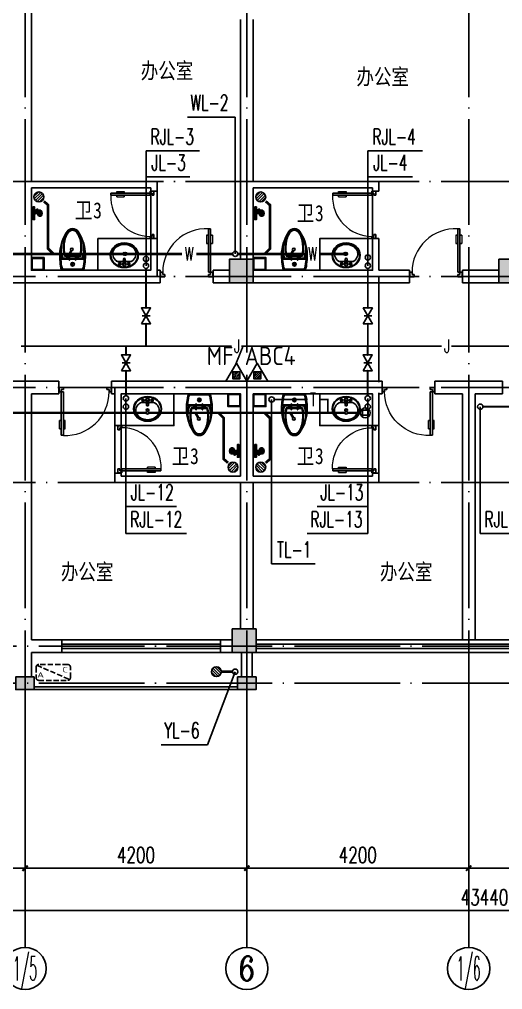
# Model space of a CAD drawing. Extents: x -216126 to 1846968, y -229642 to 543368.
# Drawn here: x 403890 to 413039, y 308683 to 327053 of the extents above; entities that cross this region are included whole.
import ezdxf
from ezdxf.enums import TextEntityAlignment as Align

# ---------------------------------------------------------------- set-up
doc = ezdxf.new("R2010")
doc.units = 0
doc.header["$LTSCALE"] = 1000
doc.header["$MEASUREMENT"] = 0
doc.linetypes.add('DASH', pattern=[0.35, 0.25, -0.1])
doc.linetypes.add('DOTE', pattern=[2.42, 2, -0.2, 0.02, -0.2])
doc.layers.get('Defpoints').update_dxf_attribs({"color": 250})
for name, color, linetype in [('AXIS', 171, 'Continuous'), ('AXIS_TEXT', 7, 'Continuous'), ('COLUMN', 9, 'Continuous'), ('DIM_污水', 3, 'Continuous'), ('DIM_热给水', 3, 'Continuous'), ('DIM_给水', 3, 'Continuous'), ('DIM_通气', 3, 'Continuous'), ('DIM_雨水', 3, 'Continuous'), ('DOTE', 8, 'DOTE'), ('EQUIP_地漏', 7, 'Continuous'), ('EQUIP_污水', 7, 'Continuous'), ('EQUIP_消防', 7, 'Continuous'), ('PIPE-污水', 2, 'Continuous'), ('PIPE-热给水', 5, 'Continuous'), ('PIPE-给水', 3, 'Continuous'), ('PIPE-通气', 3, 'Continuous'), ('PIPE-雨水', 4, 'Continuous'), ('PM洁具与厨具', 8, 'Continuous'), ('PUB_HATCH', 8, 'Continuous'), ('PUB_TEXT', 7, 'Continuous'), ('S_WALL', 9, 'Continuous'), ('TEXT_污水', 7, 'Continuous'), ('TEXT_消防', 7, 'Continuous'), ('TEXT_给水', 7, 'Continuous'), ('TEXT_通气', 7, 'Continuous'), ('TWT_TEXT', 7, 'Continuous'), ('VALVE_给水', 7, 'Continuous'), ('VPIPE-污水', 2, 'Continuous'), ('VPIPE-热给水', 5, 'Continuous'), ('VPIPE-给水', 3, 'Continuous'), ('VPIPE-通气', 3, 'Continuous'), ('VPIPE-雨水', 4, 'Continuous'), ('WALL', 9, 'Continuous'), ('WINDOW', 8, 'Continuous'), ('室外线条', 151, 'Continuous'), ('空调', 200, 'Continuous')]:
    doc.layers.add(name, color=color, linetype=linetype)
doc.styles.add('_TCH_AXIS', font='COMPLEX', dxfattribs={"bigfont": 'GBCBIG'})
doc.styles.add('_TCH_DIM_T3', font='SIMPLEX', dxfattribs={"width": 0.705882, "bigfont": 'GBCBIG'})
doc.styles.add('_TWT_PIPETEXT', font='COMPLEX', dxfattribs={"width": 0.8, "height": 2.5, "bigfont": 'HZTXT'})
doc.styles.add('_TWT_SERIAL', font='COMPLEX', dxfattribs={"width": 0.8, "height": 3, "bigfont": 'HZTXT'})
doc.styles.add('COMPLEX', font='COMPLEX')
doc.styles.add('HZTXT', font='tssdeng.shx', dxfattribs={"width": 0.7, "bigfont": 'hztxt.shx'})
doc.styles.get("Standard").update_dxf_attribs({"font": 'gbenor.shx', "bigfont": 'gbcbig.shx'})
doc.styles.add('宋体', font='', dxfattribs={"width": 0.8})
doc.styles.get('宋体').set_extended_font_data('SimSun')
doc.dimstyles.new('_TCH_ARCH&&100', dxfattribs={"dimtxt": 297.5, "dimasz": 100, "dimexe": 250, "dimexo": 300, "dimgap": 100, "dimtad": 1, "dimdec": 0, "dimzin": 0, "dimdsep": 46, "dimtxsty": '_TCH_DIM_T3', "dimblk": 'ARCHTICK', "dimcen": 0.09, "dimclrt": 7, "dimazin": 2, "dimtfac": 1, "dimtdec": 0, "dimtix": 1, "dimtmove": 2, "dimatfit": 3, "dimfxl": 0, "dimtolj": 1, "dimtzin": 0, "dimarcsym": 0})

# ---------------------------------------------------------------- blocks, each defined once
blk = doc.blocks.new('卫生间排气道-BPW6-w')
at = {"layer": 'PM洁具与厨具'}
for points in [[(120, 0), (120, -240), (-120, -240), (-120, 0)], [(105, -25), (95, -15), (-95, -15), (-105, -25), (-105, -215), (-95, -225), (95, -225), (105, -215)]]:
    blk.add_lwpolyline(points, close=True, dxfattribs=at)
blk = doc.blocks.new('A$C180E387A')
at = {"layer": '空调', "linetype": 'DASH', "ltscale": 0.4}
blk.add_line((15, 285), (635, 15), dxfattribs=at)
blk.add_lwpolyline([(50, 0), (600, 0, 0.414214), (650, 50), (650, 250, 0.414214), (600, 300), (50, 300, 0.414214), (0, 250), (0, 50, 0.414214)], format="xyb", close=True, dxfattribs=at)
at = {"layer": '空调', "style": 'HZTXT', "width": 1.428571}
for s, text_generation_flag, p in [('C', 6, (500, 150)), ('A', 4, (150, 50))]:
    blk.add_text(s, height=105, rotation=180, dxfattribs=dict(at, text_generation_flag=text_generation_flag)).set_placement(p)
blk = doc.blocks.new('洗脸盆-470x530')
at = {"layer": 'PM洁具与厨具', "color": 11}
for p, q in [((-12, -60), (-8, -150)), ((12, -60), (8, -150))]:
    blk.add_line(p, q, dxfattribs=at)
at = {"layer": 'PM洁具与厨具', "color": 130}
for points in [[(-115, -115, 0.156075), (-145, -124)], [(145, -124, 0.156075), (115, -115), (23, -115)]]:
    blk.add_lwpolyline(points, format="xyb", dxfattribs=at)
blk.add_lwpolyline([(-23, -115), (-115, -115)], dxfattribs=at)
at = {"layer": 'PM洁具与厨具', "color": 11}
blk.add_lwpolyline([(30, -60, 1), (-30, -60), (-17, -165, 0.862374), (17, -165)], format="xyb", close=True, dxfattribs=at)
for centre, radius in [((-85, -70), 22.5), ((-85, -70), 17.5), ((85, -70), 22.5), ((85, -70), 17.5), ((0, -260), 25), ((0, -260), 20)]:
    blk.add_circle(centre, radius, dxfattribs=at)
at = {"layer": 'PM洁具与厨具'}
blk.add_ellipse((0, -235), major_axis=(265, 0), ratio=0.886792, dxfattribs=at)
at = {"layer": 'PM洁具与厨具', "color": 11}
blk.add_ellipse((0, -235), major_axis=(255, 0), ratio=0.882353, dxfattribs=at)
at = {"layer": 'PM洁具与厨具', "color": 130}
blk.add_ellipse((0, -260), major_axis=(220, 0), ratio=0.818182, start_param=2.287513, end_param=7.137266, dxfattribs=at)
blk = doc.blocks.new('坐便器-480x790')
at = {"layer": 'PM洁具与厨具', "color": 11}
for p, q in [((-1, -80), (-1, -150)), ((1, -80), (1, -150)), ((-110, -265), (-110, -230)), ((-100, -265), (-100, -230)), ((-90, -265), (-90, -230)), ((90, -265), (90, -230)), ((100, -265), (100, -230)), ((110, -265), (110, -230))]:
    blk.add_line(p, q, dxfattribs=at)
at = {"layer": 'PM洁具与厨具', "color": 130}
blk.add_line((-154, -265), (154, -265), dxfattribs=at)
at = {"layer": 'PM洁具与厨具', "color": 8}
for p, q in [((-146, -275), (146, -275)), ((-143, -280), (143, -280))]:
    blk.add_line(p, q, dxfattribs=at)
at = {"layer": 'PM洁具与厨具'}
for points in [[(105, -733, 0.116498), (241, -356, 0.067215), (219, -40, 0.353588), (170, 0), (-170, 0, 0.353588), (-219, -40, 0.067215), (-241, -356, 0.116498), (-105, -733, 0.53931), (105, -733)], [(-241, -203, 0.433445), (-216, -230), (216, -230, 0.433445), (241, -203)]]:
    blk.add_lwpolyline(points, format="xyb", dxfattribs=at)
at = {"layer": 'PM洁具与厨具', "color": 130}
for points in [[(227, -204, -0.435336), (217, -215), (-217, -215, -0.435336), (-227, -204, -0.034952), (-204, -43, -0.353588), (-170, -15), (170, -15, -0.353588), (204, -43, -0.034952)], [(222, -205, -0.435336), (217, -210), (-217, -210, -0.435336), (-222, -205, -0.034952), (-199, -44, -0.353588), (-170, -20), (170, -20, -0.353588), (199, -44, -0.034952)]]:
    blk.add_lwpolyline(points, format="xyb", close=True, dxfattribs=at)
at = {"layer": 'PM洁具与厨具'}
for points in [[(-62, -192), (-57, -192), (-57, -302), (-62, -302)], [(63, -192), (58, -192), (58, -302), (63, -302)]]:
    blk.add_lwpolyline(points, close=True, dxfattribs=at)
at = {"layer": 'PM洁具与厨具', "color": 11}
blk.add_circle((0, -115), 35, dxfattribs=at)
at = {"layer": 'PM洁具与厨具'}
for centre, radius, start, end in [((272, -378), 499, 162.7765, 194.5487), ((305, -405), 520, 160.3502, 198.1465), ((-305, -405), 520, 341.8535, 19.6498), ((-272, -378), 499, 345.4513, 17.2235)]:
    blk.add_arc(centre, radius, start, end, dxfattribs=at)
at = {"layer": 'PM洁具与厨具', "color": 130}
blk.add_ellipse((0, -430), major_axis=(0, 345), ratio=0.507246, start_param=1.072123, end_param=5.211062, dxfattribs=at)
at = {"layer": 'PM洁具与厨具', "color": 8}
for major_axis, ratio, start_param, end_param in [((0, 335), 0.492537, 1.089773, 5.193412), ((0, 330), 0.484848, 1.098934, 5.184251)]:
    blk.add_ellipse((0, -430), major_axis=major_axis, ratio=ratio, start_param=start_param, end_param=end_param, dxfattribs=at)
blk = doc.blocks.new('花洒组合-L345')
at = {"layer": 'PM洁具与厨具', "color": 120}
for p, q in [((-55, -171), (-55, -151)), ((-30, -151), (-30, -141)), ((62, -107), (23, -68)), ((30, -151), (30, -141)), ((55, -171), (55, -151))]:
    blk.add_line(p, q, dxfattribs=at)
for points in [[(-50, 0), (-100, 0), (-100, -15), (-50, -15)], [(50, 0), (100, 0), (100, -15), (50, -15)], [(-2, -75), (2, -75), (2, -100), (-2, -100)]]:
    blk.add_lwpolyline(points, close=True, dxfattribs=at)
for points in [[(-18, -60), (-120, -60), (-120, -30), (-88, -30)], [(-62, -30), (-13, -30)], [(18, -30), (62, -30)], [(88, -30), (120, -30), (120, -60), (42, -60)]]:
    blk.add_lwpolyline(points, dxfattribs=at)
for points in [[(-62, -15), (-88, -15), (-88, -30, 1), (-62, -30)], [(8, -130, -1), (-8, -130), (-8, -45, -1), (8, -45)], [(-2, -45, -1), (2, -45), (2, -75), (-2, -75)], [(62, -15), (88, -15), (88, -30, -1), (62, -30)]]:
    blk.add_lwpolyline(points, format="xyb", close=True, dxfattribs=at)
blk.add_lwpolyline([(8, -81), (62, -124, 0.8), (79, -107), (18, -30, 0.441557), (-12, -29), (-16, -33, 0.441557), (-15, -63), (-8, -69)], format="xyb", dxfattribs=at)
for centre, radius, start, end in [((0, -45), 15, 300, 240), ((0, -120), 7.5, 180, 0), ((0, -136), 5, 180, 0)]:
    blk.add_arc(centre, radius, start, end, dxfattribs=at)
for centre, major_axis, ratio, start_param, end_param in [((0, -151), (-55, 0), 0.636364, 4.849179, 10.858784), ((0, -171), (-55, 0), 0.636364, 0, 3.141593), ((0, -151), (-40, 0), 0.5, 5.35589, 10.352073), ((0, -151), (-35, 0), 0.428571, 5.742086, 9.965877), ((0, -141), (-30, 0), 0.333333, 4.963191, 10.744772), ((0, -151), (-30, 0), 0.333333, 0, 3.141593), ((0, -141), (-25, 0), 0.2, 4.913705, 10.794258)]:
    blk.add_ellipse(centre, major_axis=major_axis, ratio=ratio, start_param=start_param, end_param=end_param, dxfattribs=at)
blk = doc.blocks.new('A$C7A050CD1')
at = {"layer": 'PM洁具与厨具', "rotation": 270}
blk.add_blockref('花洒组合-L345', (0, 0), dxfattribs=at)
blk = doc.blocks.new('$TwtSys$00000546')
h = blk.add_hatch()
h.set_pattern_fill('ANSI31', color=256, scale=200, style=0)
h.set_pattern_definition([(45, (-38543.802, -6670.83), (-17.67767, 17.67767), [])])
h.paths.add_polyline_path([(-65, 174), (65, 174), (65, 44), (-65, 44)])
for points in [[(0, 344), (-198, 0), (198, 0)], [(-65, 174), (65, 174), (65, 44), (-65, 44)]]:
    blk.add_lwpolyline(points, close=True)
blk = doc.blocks.new('$DorLib2D$00000009')
at = {"lineweight": 13}
for p, q in [((0.378, 0.782), (0.378, 0.624)), ((0.489, 0.782), (0.489, 0.624))]:
    blk.add_line(p, q, dxfattribs=at)
for p, q in [((0.413, 0.782), (0.378, 0.782)), ((0.413, 0.905), (0.413, 0.081)), ((0.454, 0.905), (0.413, 0.905)), ((0.454, 0.081), (0.454, 0.905)), ((0.489, 0.782), (0.454, 0.782)), ((0.413, 0.624), (0.378, 0.624)), ((0.489, 0.624), (0.454, 0.624)), ((-0.494, 0.081), (-0.453, 0.081)), ((-0.494, -0.002), (-0.494, 0.081)), ((-0.453, 0.081), (-0.453, 0.039)), ((-0.453, 0.039), (-0.412, 0.039)), ((-0.412, 0.039), (-0.412, -0.002)), ((0.413, 0.081), (0.454, 0.081)), ((0.454, 0.039), (0.413, 0.039)), ((0.413, 0.039), (0.413, -0.002)), ((0.495, 0.081), (0.454, 0.081)), ((0.454, 0.081), (0.454, 0.039)), ((0.495, -0.002), (0.495, 0.081)), ((-0.494, -0.002), (-0.494, -0.002)), ((-0.412, -0.002), (-0.494, -0.002)), ((0.413, -0.002), (0.495, -0.002)), ((0.495, -0.002), (0.495, -0.002))]:
    blk.add_line(p, q)
blk.add_arc((0.372, 0.082), 0.825, 87.134, 180.0717, dxfattribs=at)
blk = doc.blocks.new('$WINLIB2D$00000001')
at = {"color": 0}
for points in [[(-0.5, 0.5), (-0.5, -0.5)], [(-0.5, 0.5), (0.5, 0.5)], [(0.5, -0.5), (0.5, 0.5)], [(0.5, 0.1667), (-0.5, 0.1667)], [(0.5, -0.1667), (-0.5, -0.1667)], [(-0.5, -0.5), (0.5, -0.5)]]:
    blk.add_lwpolyline(points, dxfattribs=at)
blk = doc.blocks.new('$TCHSYS$WIN2D')
for p, q in [((-0.5, 0.5), (0.5, 0.5)), ((-0.5, 0.5), (-0.5, -0.5)), ((0.5, 0.5), (0.5, -0.5)), ((0.5, 0.1667), (-0.5, 0.1667)), ((0.5, -0.1667), (-0.5, -0.1667)), ((-0.5, -0.5), (0.5, -0.5))]:
    blk.add_line(p, q)
blk = doc.blocks.new('_FZH')
blk.add_lwpolyline([(-0.5, -0.5), (0.5, -0.5), (0.5, 0.5), (-0.5, 0.5)], close=True)
at = {"layer": 'PUB_HATCH'}
blk.add_solid([(-0.5, -0.5), (0.5, -0.5), (-0.5, 0.5), (0.5, 0.5)], dxfattribs=at)
blk = doc.blocks.new('_AXISO')
blk.add_circle((0, 0), 0.5)
at = {"layer": 'AXIS_TEXT', "style": 'COMPLEX', "width": 1.041667}
blk.add_attdef('A', text='', height=0.56, dxfattribs=at).set_placement((-0.25, -0.28), (0.25, -0.28), align=Align.FIT)
blk = doc.blocks.new('_ArchTick')
at = {"color": 0, "linetype": 'ByBlock', "const_width": 0.4}
blk.add_lwpolyline([(-0.5, -0.5), (0.5, 0.5)], dxfattribs=at)
blk = doc.blocks.new('*D411')
at = {"layer": 'AXIS', "color": 0, "lineweight": -2}
for p, q in [((390977, 313183), (390977, 309933)), ((434417, 313183), (434417, 309933)), ((390977, 310183), (434417, 310183))]:
    blk.add_line(p, q, dxfattribs=at)
at = {"layer": 'Defpoints', "color": 0}
for p in [(390977, 313483), (434417, 313483), (434417, 310183)]:
    blk.add_point(p, dxfattribs=at)
at = {"layer": 'AXIS', "color": 0, "lineweight": -2, "xscale": 100, "yscale": 100, "zscale": 100, "rotation": 180}
blk.add_blockref('_ArchTick', (390977, 310183), dxfattribs=at)
at = {"layer": 'AXIS', "color": 0, "lineweight": -2, "xscale": 100, "yscale": 100, "zscale": 100}
blk.add_blockref('_ArchTick', (434417, 310183), dxfattribs=at)
at = {"layer": 'AXIS', "color": 7, "insert": (412697, 310432), "char_height": 297.5, "attachment_point": 5, "style": '_TCH_DIM_T3'}
blk.add_mtext('\\A1;43440', dxfattribs=at)
blk = doc.blocks.new('*D416')
at = {"layer": 'AXIS', "color": 0, "lineweight": -2}
for p, q in [((399797, 313183), (399797, 310733)), ((403997, 313183), (403997, 310733)), ((399797, 310983), (403997, 310983))]:
    blk.add_line(p, q, dxfattribs=at)
at = {"layer": 'Defpoints', "color": 0}
for p in [(399797, 313483), (403997, 313483), (403997, 310983)]:
    blk.add_point(p, dxfattribs=at)
at = {"layer": 'AXIS', "color": 0, "lineweight": -2, "xscale": 100, "yscale": 100, "zscale": 100, "rotation": 180}
blk.add_blockref('_ArchTick', (399797, 310983), dxfattribs=at)
at = {"layer": 'AXIS', "color": 0, "lineweight": -2, "xscale": 100, "yscale": 100, "zscale": 100}
blk.add_blockref('_ArchTick', (403997, 310983), dxfattribs=at)
at = {"layer": 'AXIS', "color": 7, "insert": (401897, 311232), "char_height": 297.5, "attachment_point": 5, "style": '_TCH_DIM_T3'}
blk.add_mtext('\\A1;4200', dxfattribs=at)
blk = doc.blocks.new('*D417')
at = {"layer": 'AXIS', "color": 0, "lineweight": -2}
for p, q in [((403997, 313183), (403997, 310733)), ((408197, 313183), (408197, 310733)), ((403997, 310983), (408197, 310983))]:
    blk.add_line(p, q, dxfattribs=at)
at = {"layer": 'Defpoints', "color": 0}
for p in [(403997, 313483), (408197, 313483), (408197, 310983)]:
    blk.add_point(p, dxfattribs=at)
at = {"layer": 'AXIS', "color": 0, "lineweight": -2, "xscale": 100, "yscale": 100, "zscale": 100, "rotation": 180}
blk.add_blockref('_ArchTick', (403997, 310983), dxfattribs=at)
at = {"layer": 'AXIS', "color": 0, "lineweight": -2, "xscale": 100, "yscale": 100, "zscale": 100}
blk.add_blockref('_ArchTick', (408197, 310983), dxfattribs=at)
at = {"layer": 'AXIS', "color": 7, "insert": (406097, 311232), "char_height": 297.5, "attachment_point": 5, "style": '_TCH_DIM_T3'}
blk.add_mtext('\\A1;4200', dxfattribs=at)
blk = doc.blocks.new('*D418')
at = {"layer": 'AXIS', "color": 0, "lineweight": -2}
for p, q in [((408197, 313183), (408197, 310733)), ((412397, 313183), (412397, 310733)), ((408197, 310983), (412397, 310983))]:
    blk.add_line(p, q, dxfattribs=at)
at = {"layer": 'Defpoints', "color": 0}
for p in [(408197, 313483), (412397, 313483), (412397, 310983)]:
    blk.add_point(p, dxfattribs=at)
at = {"layer": 'AXIS', "color": 0, "lineweight": -2, "xscale": 100, "yscale": 100, "zscale": 100, "rotation": 180}
blk.add_blockref('_ArchTick', (408197, 310983), dxfattribs=at)
at = {"layer": 'AXIS', "color": 0, "lineweight": -2, "xscale": 100, "yscale": 100, "zscale": 100}
blk.add_blockref('_ArchTick', (412397, 310983), dxfattribs=at)
at = {"layer": 'AXIS', "color": 7, "insert": (410297, 311232), "char_height": 297.5, "attachment_point": 5, "style": '_TCH_DIM_T3'}
blk.add_mtext('\\A1;4200', dxfattribs=at)
blk = doc.blocks.new('*D419')
at = {"layer": 'AXIS', "color": 0, "lineweight": -2}
for p, q in [((412397, 313183), (412397, 310733)), ((416597, 313183), (416597, 310733)), ((412397, 310983), (416597, 310983))]:
    blk.add_line(p, q, dxfattribs=at)
at = {"layer": 'Defpoints', "color": 0}
for p in [(412397, 313483), (416597, 313483), (416597, 310983)]:
    blk.add_point(p, dxfattribs=at)
at = {"layer": 'AXIS', "color": 0, "lineweight": -2, "xscale": 100, "yscale": 100, "zscale": 100, "rotation": 180}
blk.add_blockref('_ArchTick', (412397, 310983), dxfattribs=at)
at = {"layer": 'AXIS', "color": 0, "lineweight": -2, "xscale": 100, "yscale": 100, "zscale": 100}
blk.add_blockref('_ArchTick', (416597, 310983), dxfattribs=at)
at = {"layer": 'AXIS', "color": 7, "insert": (414497, 311232), "char_height": 297.5, "attachment_point": 5, "style": '_TCH_DIM_T3'}
blk.add_mtext('\\A1;4200', dxfattribs=at)
blk = doc.blocks.new('$TwtSys$00000141')
for p, q in [((-94, 8), (-10, 92)), ((-94, 8), (-10, 92)), ((-87, -35), (35, 87)), ((-87, -35), (35, 87)), ((-66, -66), (66, 66)), ((-66, -66), (66, 66)), ((-32, -87), (88, 33)), ((-32, -87), (88, 33)), ((11, -92), (92, -11)), ((11, -92), (92, -11))]:
    blk.add_line(p, q)
blk.add_circle((0, 0), 94)
blk.add_circle((0, 0), 94)
blk = doc.blocks.new('$TwtSys$00000147')
blk.add_circle((0, 0, 0), 1)
blk = doc.blocks.new('$TwtSys$00000136')
at = {"elevation": 0}
blk.add_lwpolyline([(-51, 45), (51, 45), (51, -49), (-51, -49)], close=True, dxfattribs=at)
blk.add_circle((0, 0, 0), 93.8)
blk = doc.blocks.new('$VALVE$00000296')
for points in [[(-125, 72), (-125, -72), (125, 72), (125, -72), (-125, 72)], [(0, 60), (0, -64)]]:
    blk.add_lwpolyline(points)
for p in [(-125, 0), (125, 0)]:
    blk.add_point(p)

msp = doc.modelspace()

# ---------------------------------------------------------------- hatches: boundary and pattern name
at = {"layer": 'PIPE-污水', "linetype": 'Continuous'}
for points in [[(404434.2, 323538.6), (404450.7, 323557.4), (404459.2, 323549.9)], [(404434.2, 323538.6), (404459.2, 323538.6), (404459.2, 323549.9)], [(408634.2, 323538.6), (408650.7, 323557.4), (408659.2, 323549.9)], [(408634.2, 323538.6), (408659.2, 323538.6), (408659.2, 323549.9)], [(404434.2, 322713.5), (404409.2, 322713.5), (404409.2, 322703.1)], [(404434.2, 322713.5), (404416.5, 322695.8), (404409.2, 322703.1)], [(408634.2, 322713.5), (408651.9, 322695.8), (408659.2, 322703.1)], [(408634.2, 322713.5), (408659.2, 322713.5), (408659.2, 322703.1)], [(407759.3, 319504), (407777, 319521.7), (407784.3, 319514.4)], [(407759.3, 319504), (407784.3, 319504), (407784.3, 319514.4)], [(408634.2, 319504), (408651.9, 319521.7), (408659.2, 319514.4)], [(408634.2, 319504), (408659.2, 319504), (408659.2, 319514.4)], [(407759.3, 318728.3), (407742.8, 318709.5), (407734.3, 318717)], [(407759.3, 318728.3), (407734.3, 318728.3), (407734.3, 318717)], [(408634.2, 318728.3), (408650.7, 318709.5), (408659.2, 318717)], [(408634.2, 318728.3), (408659.2, 318728.3), (408659.2, 318717)]]:
    msp.add_hatch(color=256, dxfattribs=at).paths.add_polyline_path(points)
at = {"layer": 'PIPE-通气', "linetype": 'Continuous'}
for points in [[(409730, 319856), (409730, 319873.5), (409747.5, 319873.5)], [(409730, 319856), (409747.5, 319856), (409747.5, 319873.5)]]:
    msp.add_hatch(color=256, dxfattribs=at).paths.add_polyline_path(points)

# ---------------------------------------------------------------- linework, layer by layer
at = {"layer": 'AXIS'}
for p, q in [((403996.8, 313483.5), (403996.8, 309483.5)), ((408196.8, 313483.5), (408196.8, 309483.5)), ((412396.8, 313483.5), (412396.8, 309483.5))]:
    msp.add_line(p, q, dxfattribs=at)
at = {"layer": 'DIM_污水'}
for p, q in [((407976.8, 325205.5), (407072.2, 325205.5)), ((407976.8, 322613.5), (407976.8, 325205.5))]:
    msp.add_line(p, q, dxfattribs=at)
at = {"layer": 'DIM_热给水'}
for p, q in [((406287.5, 322546.5), (406287.5, 324562)), ((406287.5, 324562), (407302.5, 324562)), ((410487.5, 322546.5), (410487.5, 324562)), ((410487.5, 324562), (411519.8, 324562)), ((405908, 319720.4), (405908, 317317)), ((410485.5, 319720.4), (410485.5, 317317)), ((412616.8, 319720.4, 3000), (412616.8, 317317, 3000)), ((405908, 317317), (407054.1, 317317)), ((410485.5, 317317), (409339.4, 317317)), ((412616.8, 317317, 3000), (413780.6, 317317, 3000))]:
    msp.add_line(p, q, dxfattribs=at)
at = {"layer": 'DIM_给水'}
for p, q in [((406287.5, 322389.5), (406287.5, 324071.5)), ((406287.5, 324071.5), (407117.9, 324071.5)), ((410487.5, 322389.5), (410487.5, 324071.5)), ((410487.5, 324071.5), (411334.2, 324071.5)), ((405908, 319877.4), (405908, 317827.5)), ((410485.5, 319877.4), (410485.5, 317827.5)), ((405908, 317827.5), (406863.1, 317827.5)), ((410485.5, 317827.5), (409530.4, 317827.5))]:
    msp.add_line(p, q, dxfattribs=at)
at = {"layer": 'DIM_通气'}
for p, q in [((408665.5, 319856), (408665.5, 316744.5)), ((408665.5, 316744.5), (409487.8, 316744.5))]:
    msp.add_line(p, q, dxfattribs=at)
at = {"layer": 'DIM_雨水'}
for p, q in [((407975, 314703), (407454.3, 313321)), ((407454.3, 313321), (406574.7, 313321))]:
    msp.add_line(p, q, dxfattribs=at)
at = {"layer": 'DOTE'}
for p, q in [((403996.8, 313483.5), (403996.8, 328383.5)), ((408196.8, 313483.5), (408196.8, 328383.5)), ((412396.8, 313483.5), (412396.8, 328383.5)), ((390096.8, 323983.5), (435296.8, 323983.5)), ((406496.8, 322183.5), (406496.8, 323983.5)), ((390096.8, 322183.5), (435296.8, 322183.5)), ((410696.8, 322183.5), (410696.8, 318283.5)), ((390096.8, 320083.5), (435296.8, 320083.5)), ((405696.8, 320083.5), (405696.8, 318283.5)), ((390096.8, 318283.5), (435296.8, 318283.5)), ((435296.8, 315183.5), (390096.8, 315183.5)), ((435296.8, 314483.5), (390096.8, 314483.5))]:
    msp.add_line(p, q, dxfattribs=at)
at = {"layer": 'PIPE-污水', "linetype": 'Continuous', "const_width": 50}
for points in [[(404353.5, 323609.2), (404434.2, 323538.6)], [(404434.2, 322713.5), (404434.2, 323538.6)], [(408553.5, 323609.2), (408634.2, 323538.6)], [(408634.2, 322713.5), (408634.2, 323538.6)], [(404842.7, 322613.3), (403124.2, 322613.3)], [(404434.2, 322713.5), (404534.2, 322613.5)], [(404842.7, 322613.3), (404839.2, 322606)], [(404872.8, 322676.9), (404842.7, 322613.3)], [(405876.8, 322613.4), (404842.7, 322613.3)], [(406970.7, 322613.4), (405926.8, 322613.4)], [(407926.8, 322613.5), (407238.3, 322613.4)], [(408026.8, 322613.5), (408534.2, 322613.5)], [(408634.2, 322713.5), (408534.2, 322613.5)], [(408534.2, 322613.5), (409038.4, 322613.5)], [(409038.4, 322613.5), (409034.2, 322606)], [(409073.5, 322677.6), (409038.4, 322613.5)], [(409038.4, 322613.5), (409309.2, 322613.5)], [(409576.8, 322613.5), (410031.8, 322613.5)], [(403205.3, 319604), (406291.8, 319604)], [(406341.8, 319604), (407223, 319604)], [(407276.3, 319513.5), (407223, 319604)], [(407223, 319604), (407659.3, 319604)], [(407659.3, 319604), (408534.2, 319604)], [(407759.3, 319504), (407659.3, 319604)], [(407759.3, 319504), (407759.3, 318728.3)], [(408634.2, 319504), (408534.2, 319604)], [(408534.2, 319604), (409021, 319604)], [(408634.2, 319504), (408634.2, 318728.3)], [(409074.3, 319513.5), (409021, 319604)], [(409021, 319604), (410051.8, 319604)], [(410101.8, 319604), (410346, 319604)], [(407840, 318657.7), (407759.3, 318728.3)], [(408553.5, 318657.7), (408634.2, 318728.3)]]:
    msp.add_lwpolyline(points, dxfattribs=at)
at = {"layer": 'PIPE-热给水', "linetype": 'Continuous', "const_width": 35}
msp.add_lwpolyline([(412666.8, 319720.4), (413214.3, 319720.4)], dxfattribs=at)
at = {"layer": 'PIPE-给水', "linetype": 'Continuous', "const_width": 35}
for points in [[(406287.5, 322339.5), (406287.5, 321590.5)], [(410487.5, 322339.5), (410487.5, 321590.5)], [(406287.5, 321290.5), (406287.5, 320866.5)], [(410487.5, 321290.5), (410487.5, 320866.5)], [(403921.4, 320866.5), (405908, 320866.5)], [(405908, 320702), (405908, 320866.5)], [(405908, 320866.5), (406287.5, 320866.5)], [(406287.5, 320866.5), (407907.1, 320866.5)], [(408090.9, 320866.5), (410485.5, 320866.5)], [(410485.5, 320702), (410485.5, 320866.5)], [(410485.5, 320866.5), (410487.5, 320866.5)], [(410487.5, 320866.5), (411884.1, 320866.5)], [(412067.9, 320866.5), (414308, 320866.5)], [(405908, 319927.4), (405908, 320402)], [(410485.5, 319927.4), (410485.5, 320402)]]:
    msp.add_lwpolyline(points, dxfattribs=at)
at = {"layer": 'PIPE-通气', "linetype": 'Continuous', "const_width": 35}
for points in [[(408715.5, 319856), (409345.9, 319856)], [(409560.1, 319856), (409730, 319856)], [(409730, 319856), (409730, 319604)]]:
    msp.add_lwpolyline(points, dxfattribs=at)
at = {"layer": 'PIPE-雨水', "linetype": 'Continuous', "const_width": 50}
msp.add_lwpolyline([(407925, 314703), (407714.3, 314703)], dxfattribs=at)
at = {"layer": 'PM洁具与厨具'}
for points in [[(405376.7, 322303.2), (406376.8, 322303.5), (406376.8, 322903.5), (405376.8, 322903.5)], [(409576.7, 322303.2), (410576.8, 322303.5), (410576.8, 322903.5), (409576.8, 322903.5)], [(406816.8, 319963.7), (405816.8, 319963.5), (405816.8, 319363.5), (406816.8, 319363.5)], [(409576.7, 319963.7), (410576.8, 319963.5), (410576.8, 319363.5), (409576.8, 319363.5)]]:
    msp.add_lwpolyline(points, close=True, dxfattribs=at)
at = {"layer": 'VPIPE-污水', "linetype": 'Continuous'}
msp.add_circle((407976.8, 322613.5), 50, dxfattribs=at)
at = {"layer": 'VPIPE-热给水', "linetype": 'Continuous'}
for centre in [(410487.5, 322546.5), (406287.5, 322519), (405908, 319720.4), (410485.5, 319720.4), (412616.8, 319720.4)]:
    msp.add_circle(centre, 50, dxfattribs=at)
at = {"layer": 'VPIPE-给水', "linetype": 'Continuous'}
for centre in [(406287.5, 322389.5), (410487.5, 322389.5), (405908, 319877.4), (410485.5, 319877.4)]:
    msp.add_circle(centre, 50, dxfattribs=at)
at = {"layer": 'VPIPE-通气', "linetype": 'Continuous'}
msp.add_circle((408665.5, 319856), 50, dxfattribs=at)
at = {"layer": 'VPIPE-雨水', "linetype": 'Continuous'}
msp.add_circle((407975, 314703), 50, dxfattribs=at)
at = {"layer": 'WALL'}
for p, q in [((404116.8, 324283.5), (404116.8, 327263.5)), ((408076.8, 327053.5), (408076.8, 324283.5)), ((408316.8, 327053.5), (408316.8, 324283.5)), ((404116.8, 323983.5), (404116.8, 324283.5)), ((408076.8, 324283.5), (408076.8, 323983.5)), ((408316.8, 324283.5), (408316.8, 323983.5)), ((404116.8, 323983.5), (406496.8, 323983.5)), ((404116.8, 322303.5), (404116.8, 323863.5)), ((404116.8, 323863.5), (406376.8, 323863.5)), ((406376.8, 323863.5), (406376.8, 323803.5)), ((406496.8, 323803.5), (406496.8, 323983.5)), ((408076.8, 323983.5), (408076.8, 322513.5)), ((408316.8, 323983.5), (410696.8, 323983.5)), ((408316.8, 323863.5), (410576.8, 323863.5)), ((408316.8, 323863.5), (408316.8, 322513.5)), ((410576.8, 323863.5), (410576.8, 323803.5)), ((410696.8, 323803.5), (410696.8, 323983.5)), ((406376.8, 323803.5), (406496.8, 323803.5)), ((410576.8, 323803.5), (410696.8, 323803.5)), ((406496.8, 322903.5), (406376.8, 322903.5)), ((406376.8, 322903.5), (406376.8, 322303.5)), ((406496.8, 322303.5), (406496.8, 322903.5)), ((410696.8, 322903.5), (410576.8, 322903.5)), ((410576.8, 322903.5), (410576.8, 322303.5)), ((410696.8, 322303.5), (410696.8, 322903.5)), ((404116.8, 322303.5), (406376.8, 322303.5)), ((406556.8, 322303.5), (406496.8, 322303.5)), ((406556.8, 322063.5), (406556.8, 322303.5)), ((407866.8, 322303.5), (407556.8, 322303.5)), ((407556.8, 322303.5), (407556.8, 322063.5)), ((410576.8, 322303.5), (408316.8, 322303.5)), ((411276.8, 322303.5), (410696.8, 322303.5)), ((411276.8, 322063.5), (411276.8, 322303.5)), ((412966.8, 322303.5), (412276.8, 322303.5)), ((412276.8, 322303.5), (412276.8, 322063.5)), ((401496.8, 322063.5), (403996.8, 322063.5)), ((403996.8, 322063.5), (406496.8, 322063.5)), ((406496.8, 322063.5), (406556.8, 322063.5)), ((407556.8, 322063.5), (407866.8, 322063.5)), ((410696.8, 322063.5), (408316.8, 322063.5)), ((410696.8, 322063.5), (411276.8, 322063.5)), ((412276.8, 322063.5), (412966.8, 322063.5)), ((403996.8, 320203.5), (403356.8, 320203.5)), ((404636.8, 320203.5), (403996.8, 320203.5)), ((404636.8, 319963.5), (404636.8, 320203.5)), ((405696.8, 320203.5), (405636.8, 320203.5)), ((405636.8, 320203.5), (405636.8, 319963.5)), ((406396.8, 320203.5), (405696.8, 320203.5)), ((406396.8, 320203.5), (408196.8, 320203.5)), ((408196.8, 320203.5), (410396.8, 320203.5)), ((410396.8, 320203.5), (410696.8, 320203.5)), ((410756.8, 320203.5), (410696.8, 320203.5)), ((410756.8, 319963.5), (410756.8, 320203.5)), ((412396.8, 320203.5), (411756.8, 320203.5)), ((411756.8, 320203.5), (411756.8, 319963.5)), ((413036.8, 320203.5), (412396.8, 320203.5)), ((413036.8, 319963.5), (413036.8, 320203.5)), ((404116.8, 319963.5), (404116.8, 315303.5)), ((404116.8, 319963.5), (404636.8, 319963.5)), ((405636.8, 319963.5), (405696.8, 319963.5)), ((405696.8, 319963.5), (405696.8, 319363.5)), ((406396.8, 319963.5), (405816.8, 319963.5)), ((405816.8, 319363.5), (405816.8, 319963.5)), ((406396.8, 319963.5), (408076.8, 319963.5)), ((408076.8, 319963.5), (408076.8, 318403.5)), ((408316.8, 319963.5), (410396.8, 319963.5)), ((408316.8, 319963.5), (408316.8, 318403.5)), ((410396.8, 319963.5), (410576.8, 319963.5)), ((410576.8, 319963.5), (410576.8, 319363.5)), ((410696.8, 319363.5), (410696.8, 319963.5)), ((410696.8, 319963.5), (410756.8, 319963.5)), ((411756.8, 319963.5), (412276.8, 319963.5)), ((412276.8, 319963.5), (412276.8, 315303.5)), ((412516.8, 319963.5), (413036.8, 319963.5)), ((412516.8, 319963.5), (412516.8, 315303.5)), ((405696.8, 319363.5), (405816.8, 319363.5)), ((410576.8, 319363.5), (410696.8, 319363.5)), ((405816.8, 318463.5), (405696.8, 318463.5)), ((405696.8, 318463.5), (405696.8, 318283.5)), ((405816.8, 318403.5), (405816.8, 318463.5)), ((405816.8, 318403.5), (408076.8, 318403.5)), ((410576.8, 318403.5), (408316.8, 318403.5)), ((410696.8, 318463.5), (410576.8, 318463.5)), ((410576.8, 318463.5), (410576.8, 318403.5)), ((410696.8, 318283.5), (410696.8, 318463.5)), ((405696.8, 318283.5), (408076.8, 318283.5)), ((408076.8, 318283.5), (408076.8, 315513.5)), ((408316.8, 318283.5), (408316.8, 315513.5)), ((410696.8, 318283.5), (408316.8, 318283.5)), ((404696.8, 315303.5), (404116.8, 315303.5)), ((404696.8, 315063.5), (404696.8, 315303.5)), ((407921.8, 315303.5), (407696.8, 315303.5)), ((407696.8, 315303.5), (407696.8, 315063.5)), ((412516.8, 315303.5), (412276.8, 315303.5)), ((404116.8, 315063.5), (404696.8, 315063.5)), ((404116.8, 314603.5), (404116.8, 315063.5)), ((407696.8, 315063.5), (407921.8, 315063.5)), ((408096.8, 315063.5), (408096.8, 314603.5)), ((408296.8, 315063.5), (408296.8, 314603.5))]:
    msp.add_line(p, q, dxfattribs=at)
at = {"layer": 'WINDOW', "color": 8}
for p, q in [((406376.8, 322903.5), (406376.8, 323803.5)), ((410576.8, 322903.5), (410576.8, 323803.5)), ((405816.8, 319363.5), (405816.8, 318463.5)), ((410576.8, 319363.5), (410576.8, 318463.5))]:
    msp.add_line(p, q, dxfattribs=at)
at = {"layer": '室外线条'}
for p, q in [((404171.8, 314413.5), (408021.8, 314413.5)), ((404171.8, 314363.5), (408021.8, 314363.5))]:
    msp.add_line(p, q, dxfattribs=at)

# ---------------------------------------------------------------- block references
at = {"layer": 'AXIS'}
ref = msp.add_blockref('_AXISO', (403996.8, 309083.5), dxfattribs=dict(at, xscale=800, yscale=800, zscale=800))
ref.add_attrib('A', '1/5', dxfattribs={"layer": 'AXIS_TEXT', "height": 452.55, "style": '_TCH_AXIS', "width": 0.411765}).set_placement((403770.5, 308857.2), (404223, 308857.2), align=Align.FIT)
ref = msp.add_blockref('_AXISO', (408196.8, 309083.5), dxfattribs=dict(at, xscale=800, yscale=800, zscale=800))
ref.add_attrib('A', '6', dxfattribs={"layer": 'AXIS_TEXT', "height": 465.9, "style": '_TCH_AXIS'}).set_placement((408041.4, 308850.5), (408352.1, 308850.5), align=Align.FIT)
ref = msp.add_blockref('_AXISO', (412396.8, 309083.5), dxfattribs=dict(at, xscale=800, yscale=800, zscale=800))
ref.add_attrib('A', '1/6', dxfattribs={"layer": 'AXIS_TEXT', "height": 452.55, "style": '_TCH_AXIS', "width": 0.411765}).set_placement((412170.5, 308857.2), (412623, 308857.2), align=Align.FIT)
at = {"layer": 'COLUMN'}
for p, xscale, yscale, zscale, rotation in [((408091.8, 322288.5), 450, 450, 450, 180), ((413191.8, 322288.5), 450, 450, 450, 270), ((408146.8, 315288.5), 450, 450, 450, 180), ((403996.8, 314483.5), 350, 240, 240, 180), ((408196.8, 314483.5), 350, 240, 240, 180)]:
    msp.add_blockref('_FZH', p, dxfattribs=dict(at, xscale=xscale, yscale=yscale, zscale=zscale, rotation=rotation))
at = {"layer": 'EQUIP_地漏'}
for p in [(404259.5, 323691.5), (408459.5, 323691.5)]:
    msp.add_blockref('$TwtSys$00000141', p, dxfattribs=at)
at = {"layer": 'EQUIP_地漏', "rotation": 180}
msp.add_blockref('$TwtSys$00000141', (407934, 318575.4), dxfattribs=at)
at = {"layer": 'EQUIP_地漏', "yscale": -1}
for p in [(408459.5, 318575.4), (407620.3, 314703)]:
    msp.add_blockref('$TwtSys$00000141', p, dxfattribs=at)
at = {"layer": 'EQUIP_污水', "xscale": 25, "yscale": 25, "zscale": 25}
for p in [(404883.5, 322699.5), (409085.5, 322699.5), (407289, 319492), (409087, 319492)]:
    msp.add_blockref('$TwtSys$00000147', p, dxfattribs=at)
for p, rotation in [((405901.8, 322613.4), 0.002124163265382291), ((410056.8, 322613.5), 180), ((406316.8, 319604), 180), ((410076.8, 319604), 180)]:
    msp.add_blockref('$TwtSys$00000147', p, dxfattribs=dict(at, rotation=rotation))
at = {"layer": 'EQUIP_污水', "rotation": 180}
msp.add_blockref('$TwtSys$00000136', (410440, 319604), dxfattribs=at)
at = {"layer": 'EQUIP_消防'}
for p in [(407998.4, 320203.5), (408395.1, 320203.5)]:
    msp.add_blockref('$TwtSys$00000546', p, dxfattribs=at)
at = {"layer": 'PM洁具与厨具', "xscale": -1, "rotation": 180}
for name, p in [('坐便器-480x790', (404896.7, 322303.5)), ('坐便器-480x790', (409096.7, 322303.5)), ('洗脸盆-470x530', (405876.8, 322353.2)), ('洗脸盆-470x530', (410076.8, 322353.2)), ('卫生间排气道-BPW6-w', (407956.8, 319723.5))]:
    msp.add_blockref(name, p, dxfattribs=at)
at = {"layer": 'PM洁具与厨具', "xscale": -1}
for name, p in [('卫生间排气道-BPW6-w', (404236.8, 322543.5)), ('卫生间排气道-BPW6-w', (408436.8, 322543.5)), ('洗脸盆-470x530', (406316.8, 319913.7)), ('坐便器-480x790', (407296.8, 319963.5))]:
    msp.add_blockref(name, p, dxfattribs=at)
at = {"layer": 'PM洁具与厨具', "rotation": 180}
msp.add_blockref('卫生间排气道-BPW6-w', (408436.8, 319723.5), dxfattribs=at)
at = {"layer": 'PM洁具与厨具'}
for name, p in [('坐便器-480x790', (409096.7, 319963.5)), ('洗脸盆-470x530', (410076.8, 319913.7))]:
    msp.add_blockref(name, p, dxfattribs=at)
at = {"layer": 'S_WALL', "rotation": 180}
for p in [(404116.8, 323383.5), (408316.8, 323383.5)]:
    msp.add_blockref('A$C7A050CD1', p, dxfattribs=at)
at = {"layer": 'S_WALL'}
msp.add_blockref('A$C7A050CD1', (408076.8, 318883.5), dxfattribs=at)
at = {"layer": 'S_WALL', "xscale": -1}
msp.add_blockref('A$C7A050CD1', (408316.8, 318883.5), dxfattribs=at)
at = {"layer": 'VALVE_给水', "zscale": 1.2}
for p, xscale, yscale, rotation in [((406287.5, 321440.5), -1.2, -1.2, 270), ((410487.5, 321440.5), -1.2, -1.2, 270), ((405908, 320552), 1.2, 1.2, 90), ((410485.5, 320552), 1.2, 1.2, 90)]:
    msp.add_blockref('$VALVE$00000296', p, dxfattribs=dict(at, xscale=xscale, yscale=yscale, rotation=rotation))
at = {"layer": 'WINDOW', "color": 8}
for p, xscale, yscale, zscale, rotation in [((406436.8, 323353.5), 900, 900, 900, 90.00000000009635), ((410636.8, 323353.5), 900, 900, 900, 90.00000000009635), ((407056.8, 322183.5), 1000, 1000, 1000, 1.961796062168062e-12), ((411776.8, 322183.5), -1000, -1000, -1000, 179.9999999999936), ((405136.8, 320083.5), 1000, 1000, 1000, 179.9999999999882), ((411256.8, 320083.5), 1000, -1000, 1000, 359.9999999999941), ((405756.8, 318913.5), 900, 900, 900, 270.0000000000963), ((410636.8, 318913.5), 900, -900, 900, 269.9999999999037)]:
    msp.add_blockref('$DorLib2D$00000009', p, dxfattribs=dict(at, xscale=xscale, yscale=yscale, zscale=zscale, rotation=rotation))
at = {"layer": 'WINDOW', "yscale": -240, "rotation": 180}
for name, p, xscale, zscale in [('$TCHSYS$WIN2D', (406196.8, 315183.5), 3000, 3000), ('$WINLIB2D$00000001', (412396.8, 315183.5), -8050, -8050)]:
    msp.add_blockref(name, p, dxfattribs=dict(at, xscale=xscale, zscale=zscale))
at = {"layer": '空调'}
msp.add_blockref('A$C180E387A', (404205.9, 314539), dxfattribs=at)

# ---------------------------------------------------------------- texts
at = {"layer": 'PUB_TEXT', "style": '宋体', "width": 0.8}
for s, p in [('办公室', (406189.1, 325931)), ('办公室', (410271.7, 325816)), ('卫', (404940.9, 323287.4)), ('3', (405286.6, 323287.4)), ('卫', (409140.9, 323233.4)), ('3', (409486.6, 323233.4)), ('卫', (406775.9, 318633.5)), ('3', (407121.6, 318633.5)), ('卫', (409140.9, 318633.5)), ('3', (409486.6, 318633.5)), ('办公室', (404676.4, 316443.5)), ('办公室', (410716.6, 316443.5))]:
    msp.add_text(s, height=303.8, dxfattribs=at).set_placement(p)
at = {"layer": 'TEXT_污水', "style": '_TWT_PIPETEXT', "width": 0.64}
msp.add_text('W', height=250, rotation=0.00212, dxfattribs=at).set_placement((407020.7, 322488.4))
msp.add_text('W', height=250, dxfattribs=at).set_placement((409359.2, 322488.5))
at = {"layer": 'TEXT_消防'}
msp.add_text('MF/ABC4', height=350, dxfattribs=at).set_placement((407438.4, 320507.8))
at = {"layer": 'TEXT_给水', "style": '_TWT_PIPETEXT', "width": 0.64}
for p in [(407957.1, 320741.5), (411934.1, 320741.5)]:
    msp.add_text('J', height=250, dxfattribs=at).set_placement(p)
at = {"layer": 'TEXT_通气', "style": '_TWT_PIPETEXT', "width": 0.64}
msp.add_text('T', height=250, dxfattribs=at).set_placement((409395.9, 319731))
at = {"layer": 'TWT_TEXT', "style": '_TWT_SERIAL', "width": 0.64}
for s, p in [('WL-2', (407132.2, 325325.5)), ('RJL-3', (406373.9, 324682)), ('RJL-4', (410572.9, 324682)), ('JL-3', (406390.5, 324191.5)), ('JL-4', (410588.5, 324191.5)), ('JL-12', (405998.5, 317947.5)), ('JL-13', (409590.4, 317947.5)), ('RJL-12', (405988.4, 317437)), ('RJL-13', (409399.4, 317437)), ('RJL-14', (412696.6, 317437, 3000)), ('TL-1', (408769.5, 316864.5)), ('YL-6', (406634.7, 313441))]:
    msp.add_text(s, height=300, dxfattribs=at).set_placement(p)

# ---------------------------------------------------------------- dimensions: what is measured, and where the dimension line sits
at = {"layer": 'AXIS'}
for p1, p2, distance, picture, middle in [((390976.8, 313483.5), (434416.8, 313483.5), -3300, '*D411', (412696.8, 310432.2)), ((399796.8, 313483.5), (403996.8, 313483.5), -2500, '*D416', (401896.8, 311232.2)), ((403996.8, 313483.5), (408196.8, 313483.5), -2500, '*D417', (406096.8, 311232.2)), ((408196.8, 313483.5), (412396.8, 313483.5), -2500, '*D418', (410296.8, 311232.2)), ((412396.8, 313483.5), (416596.8, 313483.5), -2500, '*D419', (414496.8, 311232.2))]:
    dim = msp.add_aligned_dim(p1=p1, p2=p2, distance=distance, dimstyle='_TCH_ARCH&&100', dxfattribs=at)
    dim.commit()
    dim.dimension.update_dxf_attribs({"geometry": picture, "text_midpoint": middle})

doc.saveas('drawing.dxf')
